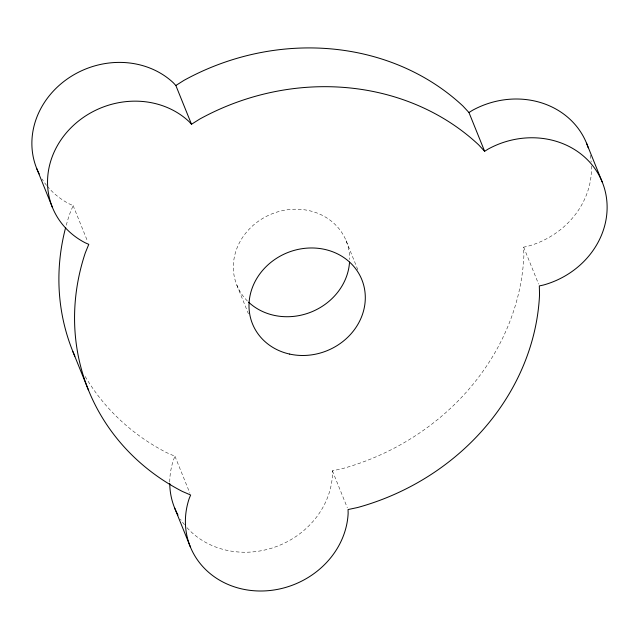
<?xml version="1.0" encoding="UTF-8"?>
<svg xmlns="http://www.w3.org/2000/svg" width="639" height="639" viewBox="0 0 639 639"><rect width="100%" height="100%" fill="white"/><g stroke="black" fill="none" stroke-linecap="round" stroke-linejoin="round"><path stroke-width="0.48" stroke-dasharray="3.19 2.4" d="M47.222 186.149A82.559 74.012 -22 0 0 69.555 204.033L73.126 205.59L69.643 214.081A235.871 211.461 -22 0 0 65.929 226.446M85.195 376.483A235.871 211.461 -22 0 0 166.555 452.604L174.974 456.27L173.496 459.872A82.559 74.012 -22 0 0 169.734 482.373M187.003 527.694A82.559 74.012 -22 0 0 275.976 546.712A82.559 74.012 -22 0 0 332.48 474.537L332.392 470.791L341.881 468.778A235.871 211.461 -22 0 0 523.876 255.991L523.668 247.157L527.694 246.303A82.559 74.012 -22 0 0 591.418 165.932M523.668 247.157L538.581 284.067M346.138 240.791L358.064 270.329M332.392 470.791L347.304 507.709M236.853 285.146L248.411 313.757M174.974 456.27L189.887 493.18M73.126 205.59L87.663 241.582M590.164 155.277A82.559 74.012 -22 0 1 591.155 162.026M184.471 524.715A82.559 74.012 -22 0 1 180.47 519.188M46.607 185.398A82.559 74.012 -22 0 1 42.086 179.048M247.365 300.977A58.972 52.861 -22 0 1 271.599 213.993A58.972 52.861 -22 0 1 349.645 259.466"/><path stroke-width="0.96" d="M39.211 173.992A82.559 74.012 -22 0 1 68.341 78.238A82.559 74.012 -22 0 1 173.297 82.743L175.845 85.49L184.056 80.314A235.871 211.461 -22 0 1 462.955 106.05L468.97 112.528L484.634 151.291L488.108 149.103A82.559 74.012 -22 0 1 602.21 181.979A82.559 74.012 -22 0 1 543.35 285.058L539.324 285.913L539.54 294.747A235.871 211.461 -22 0 1 357.544 507.534L348.055 509.555L348.143 513.301A82.559 74.012 -22 0 1 252.685 590.644A82.559 74.012 -22 0 1 189.16 498.628L190.638 495.025L182.211 491.359A235.871 211.461 -22 0 1 85.306 252.844L88.781 244.346L85.219 242.796A82.559 74.012 -22 0 1 66.568 132.561A82.559 74.012 -22 0 1 188.952 121.498L191.508 124.246L199.711 119.078A235.871 211.461 -22 0 1 478.619 144.813L484.634 151.291M468.97 112.528L472.453 110.339A82.559 74.012 -22 0 1 588.207 147.777M586.554 143.224L602.21 181.979M175.845 85.49L191.508 124.246M174.655 508.029L190.31 546.784M36.79 168.704L52.446 207.467M72.934 351.674L88.597 390.429M74.851 356.219A235.871 211.461 -22 0 1 65.673 227.404M177.985 515.026A82.559 74.012 -22 0 1 169.742 483.356M349.541 262.102A58.972 52.861 -22 0 1 310.945 312.128A58.972 52.861 -22 0 1 248.627 302.199M289.683 354.086A58.972 52.861 -22 0 0 363.926 286.136A58.972 52.861 -22 0 0 267.861 264.969A58.972 52.861 -22 0 0 289.683 354.086"/></g></svg>
